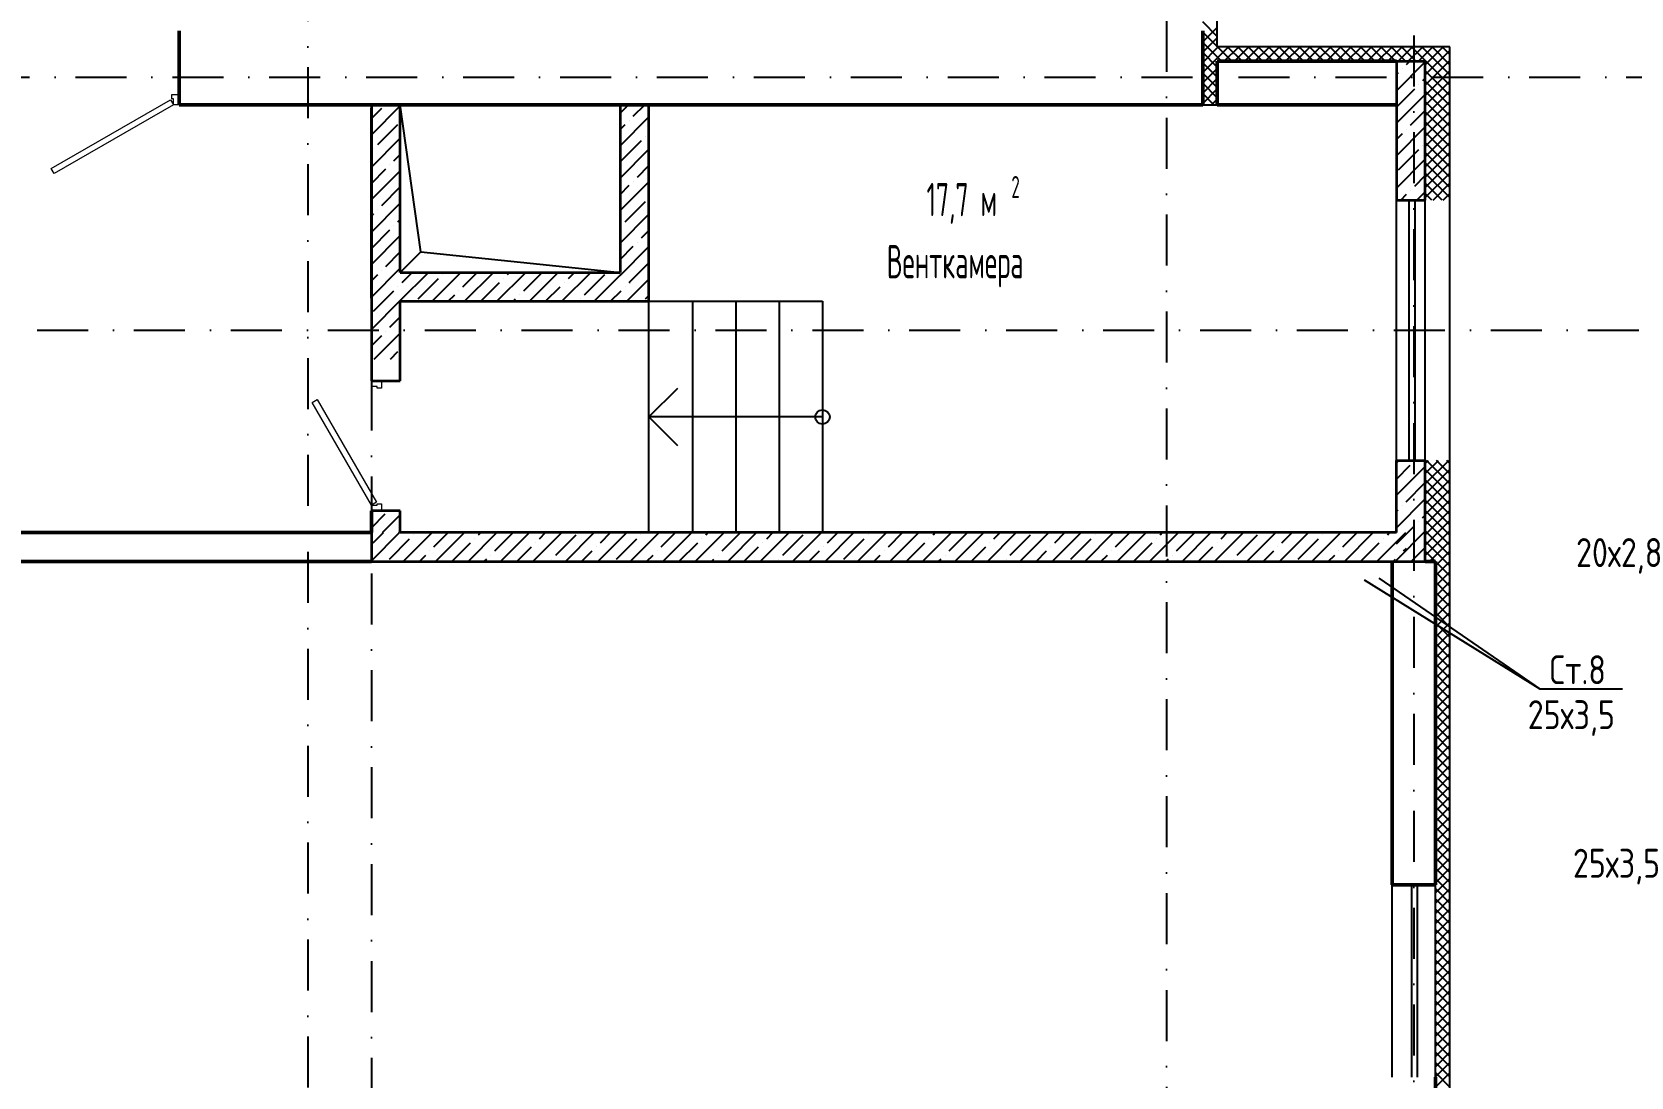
# Model space of a CAD drawing. Extents: x -1560602 to 321118, y -2308202 to -430103.
# Drawn here: x -1493034 to -1481973, y -2276379 to -2269151 of the extents above; entities that cross this region are included whole.
import ezdxf
from ezdxf.enums import TextEntityAlignment as Align

# ---------------------------------------------------------------- set-up
doc = ezdxf.new("R2010")
doc.units = 0
doc.header["$MEASUREMENT"] = 0
doc.linetypes.add('Dot & Dashed', pattern=[670.277762, 352.777767, -176.388884, 0, -141.111112])
doc.linetypes.add('Штрихпунктирная', pattern=[0.670278, 0.352778, -0.176389, 0, -0.141111])
doc.layers.get('0').update_dxf_attribs({"color": 255, "linetype": 'CONTINUOUS'})
for name, color, linetype, lineweight in [('Двери', 4, 'CONTINUOUS', 15), ('Диафрагма', 2, 'CONTINUOUS', 35), ('стены', 5, 'CONTINUOUS', 50)]:
    doc.layers.add(name, color=color, linetype=linetype, lineweight=lineweight)
for name, color, linetype in [('Оси', 253, 'Dot & Dashed'), ('отделка', 240, 'CONTINUOUS'), ('Текст', 7, 'CONTINUOUS'), ('Утеплитель', 6, 'CONTINUOUS')]:
    doc.layers.add(name, color=color, linetype=linetype)
doc.styles.get("Standard").update_dxf_attribs({"font": 'spds.shx', "width": 0.7, "height": 250})

msp = doc.modelspace()

# ---------------------------------------------------------------- linework, layer by layer
at = {"color": 0, "linetype": 'Continuous'}
for p, q in [((-1490344.3, -2270672.5), (-1490485.7, -2269653.9)), ((-1490485.7, -2270813.9), (-1490344.3, -2270672.5)), ((-1490344.3, -2270672.5), (-1488965.7, -2270813.9)), ((-1488965.7, -2270813.9), (-1490485.7, -2270813.9)), ((-1488965.7, -2270813.9), (-1490485.7, -2270813.9))]:
    msp.add_line(p, q, dxfattribs=at)
at = {"color": 0, "ltscale": 100}
for p, q in [((-1488765.7, -2271013.9), (-1487565.7, -2271013.9)), ((-1488765.7, -2272613.9), (-1488765.7, -2271013.9)), ((-1488465.7, -2271013.9), (-1488465.7, -2272613.9)), ((-1488165.7, -2271013.9), (-1488165.7, -2272613.9)), ((-1487865.7, -2271013.9), (-1487865.7, -2272613.9)), ((-1487565.7, -2271013.9), (-1487565.8, -2272613.9)), ((-1488765.7, -2271813.9), (-1488565.7, -2271613.9)), ((-1488565.7, -2272013.9), (-1488765.7, -2271813.9)), ((-1487565.7, -2271813.9), (-1488765.7, -2271813.9)), ((-1487565.8, -2272613.9), (-1488765.7, -2272613.9))]:
    msp.add_line(p, q, dxfattribs=at)
at = {"color": 0}
for p, q in [((-1482602.1, -2273695.6), (-1483816.4, -2272941.6, 0)), ((-1483716.2, -2272929.1, 0), (-1482602.1, -2273695.6)), ((-1482031.9, -2273695.6), (-1482602.1, -2273695.6))]:
    msp.add_line(p, q, dxfattribs=at)
at = {"color": 0, "ltscale": 100}
msp.add_circle((-1487565.7, -2271813.9), 50, dxfattribs=at)
at = {"layer": 'Двери', "color": 0, "linetype": 'Continuous'}
for p, q in [((-1492900.2, -2270095.3), (-1492075.7, -2269619.3)), ((-1492075.7, -2269619.3), (-1492055.7, -2269653.9)), ((-1492065.7, -2269613.9), (-1492065.7, -2269583.9)), ((-1492065.7, -2269583.9), (-1492015.7, -2269583.9)), ((-1492055.7, -2269613.9), (-1492065.7, -2269613.9)), ((-1492055.7, -2269653.9), (-1492055.7, -2269613.9)), ((-1492055.7, -2269653.9), (-1492880.2, -2270129.9)), ((-1492015.7, -2269653.9), (-1492055.7, -2269653.9)), ((-1492880.2, -2270129.9), (-1492900.2, -2270095.3)), ((-1490685.7, -2271603.9), (-1490685.7, -2271563.9)), ((-1490645.7, -2271603.9), (-1490685.7, -2271603.9)), ((-1490645.7, -2271613.9), (-1490645.7, -2271603.9)), ((-1490615.7, -2271613.9), (-1490645.7, -2271613.9)), ((-1490615.7, -2271563.9), (-1490615.7, -2271613.9)), ((-1491095.7, -2271713.8), (-1491061.1, -2271693.8)), ((-1490685.7, -2272423.9), (-1491095.7, -2271713.8)), ((-1491061.1, -2271693.8), (-1490651.1, -2272403.9)), ((-1490651.1, -2272403.9), (-1490685.7, -2272423.9)), ((-1490645.7, -2272423.9), (-1490645.7, -2272413.9)), ((-1490645.7, -2272413.9), (-1490615.7, -2272413.9)), ((-1490615.7, -2272413.9), (-1490615.7, -2272463.9)), ((-1490685.7, -2272463.9), (-1490685.7, -2272423.9)), ((-1490685.7, -2272423.9), (-1490645.7, -2272423.9))]:
    msp.add_line(p, q, dxfattribs=at)
at = {"layer": 'Диафрагма', "color": 0, "ltscale": 100}
for p, q in [((-1483595.7, -2269353.9), (-1483595.7, -2270313.9)), ((-1483595.7, -2269353.9), (-1483395.7, -2269353.9)), ((-1483595.7, -2269353.9), (-1483395.7, -2269353.9)), ((-1483595.7, -2269353.9), (-1483395.7, -2269353.9)), ((-1483395.7, -2270313.9), (-1483395.7, -2269353.9)), ((-1488765.7, -2271013.9), (-1488765.7, -2269653.9)), ((-1483595.7, -2270313.9), (-1483395.7, -2270313.9)), ((-1490485.7, -2270813.9), (-1488965.7, -2270813.9)), ((-1490485.7, -2271563.9), (-1490485.7, -2271013.9)), ((-1490685.7, -2271413.9), (-1490685.7, -2271563.9)), ((-1490685.7, -2271563.9), (-1490485.7, -2271563.9)), ((-1483595.7, -2272613.9), (-1483595.7, -2272113.9)), ((-1483595.7, -2272113.9), (-1483395.7, -2272113.9)), ((-1483395.7, -2272113.9), (-1483395.7, -2272126.8)), ((-1490485.7, -2272463.9), (-1490685.7, -2272463.9)), ((-1490685.7, -2272463.9), (-1490685.7, -2272813.9)), ((-1490485.7, -2272613.9), (-1490485.7, -2272463.9)), ((-1483595.7, -2272613.9), (-1490485.7, -2272613.9)), ((-1490685.7, -2272813.9), (-1483395.7, -2272813.9))]:
    msp.add_line(p, q, dxfattribs=at)
at = {"layer": 'Диафрагма', "color": 0, "lineweight": -3, "ltscale": 100}
for p, q in [((-1483595.7, -2269557.9), (-1483395.7, -2269357.9)), ((-1483553.3, -2269403.2), (-1483553.3, -2269403.2)), ((-1483525.2, -2269375.2), (-1483504, -2269353.9)), ((-1483595.7, -2269445.7), (-1483581.4, -2269431.3)), ((-1483441.1, -2269515.5), (-1483441.1, -2269515.5)), ((-1483413, -2269487.4), (-1483395.7, -2269470.2)), ((-1483595.7, -2269670.2), (-1483469.1, -2269543.6)), ((-1483595.7, -2269782.4), (-1483395.7, -2269582.4)), ((-1490685.7, -2269861.7), (-1490485.7, -2269661.7)), ((-1490685.7, -2269749.4), (-1490614, -2269677.7)), ((-1488965.7, -2269713.2), (-1488906.4, -2269653.9)), ((-1488965.7, -2269937.7), (-1488765.7, -2269737.7)), ((-1488902.2, -2269761.9), (-1488902.2, -2269761.9)), ((-1488874.1, -2269733.8), (-1488794.2, -2269653.9)), ((-1483497.2, -2269796.1), (-1483395.7, -2269694.7)), ((-1490642.1, -2269930.3), (-1490501.8, -2269789.9)), ((-1488965.7, -2269825.5), (-1488930.2, -2269789.9)), ((-1483595.7, -2270006.9), (-1483395.7, -2269806.9)), ((-1483595.7, -2269894.7), (-1483553.3, -2269852.3)), ((-1483525.2, -2269824.2), (-1483525.2, -2269824.2)), ((-1490685.7, -2270086.2), (-1490485.7, -2269886.2)), ((-1490670.2, -2269958.3), (-1490670.2, -2269958.3)), ((-1488965.7, -2270162.2), (-1488765.7, -2269962.2)), ((-1488958.3, -2270042.5), (-1488818, -2269902.2)), ((-1488789.9, -2269874.1), (-1488789.9, -2269874.1)), ((-1483581.4, -2270104.8), (-1483441.1, -2269964.5)), ((-1483413, -2269936.4), (-1483413, -2269936.4)), ((-1490557.9, -2270070.6), (-1490557.9, -2270070.6)), ((-1490529.8, -2270042.5), (-1490485.7, -2269998.4)), ((-1488846, -2270154.8), (-1488765.7, -2270074.5)), ((-1483595.7, -2270231.4), (-1483395.7, -2270031.4)), ((-1490685.7, -2270198.4), (-1490586, -2270098.6)), ((-1490685.7, -2270310.7), (-1490485.7, -2270110.7)), ((-1488965.7, -2270386.7), (-1488765.7, -2270186.7)), ((-1488874.1, -2270182.8), (-1488874.1, -2270182.8)), ((-1483469.1, -2270217.1), (-1483395.7, -2270143.7)), ((-1490614, -2270351.2), (-1490485.7, -2270222.9)), ((-1488965.7, -2270274.5), (-1488902.2, -2270210.9)), ((-1483565.9, -2270313.9), (-1483525.2, -2270273.2)), ((-1483497.2, -2270245.1), (-1483497.2, -2270245.1)), ((-1483453.7, -2270313.9), (-1483395.7, -2270256)), ((-1490685.7, -2270535.2), (-1490485.7, -2270335.2)), ((-1490685.7, -2270422.9), (-1490670.2, -2270407.3)), ((-1490642.1, -2270379.3), (-1490642.1, -2270379.3)), ((-1488965.7, -2270611.2), (-1488765.7, -2270411.2)), ((-1488930.2, -2270463.5), (-1488789.9, -2270323.1)), ((-1490685.7, -2270647.4), (-1490557.9, -2270519.6)), ((-1490529.8, -2270491.5), (-1490529.8, -2270491.5)), ((-1490501.8, -2270463.5), (-1490485.7, -2270447.4)), ((-1488958.3, -2270491.5), (-1488958.3, -2270491.5)), ((-1488818, -2270575.7), (-1488765.7, -2270523.5)), ((-1490685.7, -2270759.7), (-1490485.7, -2270559.7)), ((-1488965.7, -2270723.5), (-1488874.1, -2270631.8)), ((-1488965.7, -2270835.7), (-1488765.7, -2270635.7)), ((-1488846, -2270603.8), (-1488846, -2270603.8)), ((-1490586, -2270772.2), (-1490485.7, -2270671.9)), ((-1488902.2, -2270884.4), (-1488765.7, -2270748)), ((-1490685.7, -2270984.2), (-1490485.7, -2270784.2)), ((-1490685.7, -2270871.9), (-1490642.1, -2270828.3)), ((-1490614, -2270800.2), (-1490614, -2270800.2)), ((-1490485.7, -2271008.7), (-1490290.9, -2270813.9)), ((-1490473.7, -2270884.4), (-1490403.2, -2270813.9)), ((-1490361.5, -2270996.7), (-1490221.1, -2270856.3)), ((-1490266.4, -2271013.9), (-1490066.4, -2270813.9)), ((-1490193.1, -2270828.3), (-1490193.1, -2270828.3)), ((-1490052.8, -2270912.5), (-1489954.2, -2270813.9)), ((-1490041.9, -2271013.9), (-1489841.9, -2270813.9)), ((-1489817.4, -2271013.9), (-1489617.4, -2270813.9)), ((-1489772.1, -2270856.3), (-1489772.1, -2270856.3)), ((-1489744.1, -2270828.3), (-1489729.7, -2270813.9)), ((-1489631.8, -2270940.5), (-1489505.2, -2270813.9)), ((-1489592.9, -2271013.9), (-1489392.9, -2270813.9)), ((-1489368.4, -2271013.9), (-1489168.4, -2270813.9)), ((-1489323.1, -2270856.3), (-1489280.7, -2270813.9)), ((-1489210.9, -2270968.6), (-1489070.5, -2270828.3)), ((-1489143.9, -2271013.9), (-1488954.8, -2270824.8)), ((-1488919.4, -2271013.9), (-1488765.7, -2270860.2)), ((-1490670.2, -2271080.9), (-1490529.8, -2270940.5)), ((-1490501.8, -2270912.5), (-1490501.8, -2270912.5)), ((-1490154.2, -2271013.9), (-1490108.9, -2270968.6)), ((-1490080.8, -2270940.5), (-1490080.8, -2270940.5)), ((-1489929.7, -2271013.9), (-1489800.2, -2270884.4)), ((-1489659.9, -2270968.6), (-1489659.9, -2270968.6)), ((-1489480.7, -2271013.9), (-1489379.2, -2270912.5)), ((-1489351.2, -2270884.4), (-1489351.2, -2270884.4)), ((-1489031.7, -2271013.9), (-1488958.3, -2270940.5)), ((-1488965.7, -2270948), (-1488958.3, -2270940.5)), ((-1488930.2, -2270912.5), (-1488930.2, -2270912.5)), ((-1488930.2, -2270912.5), (-1488930.2, -2270912.5)), ((-1488919.4, -2271013.9), (-1488842.6, -2270937.1)), ((-1488902.2, -2270884.4), (-1488898.7, -2270880.9)), ((-1488789.9, -2270996.7), (-1488765.7, -2270972.5)), ((-1490685.7, -2271208.7), (-1490485.7, -2271008.7)), ((-1489705.2, -2271013.9), (-1489687.9, -2270996.7)), ((-1489238.9, -2270996.7), (-1489238.9, -2270996.7)), ((-1488789.9, -2270996.7), (-1488786.4, -2270993.2)), ((-1490557.9, -2271193.1), (-1490485.7, -2271120.9)), ((-1490685.7, -2271320.9), (-1490614, -2271249.2)), ((-1490666.4, -2271413.9), (-1490485.7, -2271233.2)), ((-1490586, -2271221.2), (-1490586, -2271221.2)), ((-1490554.2, -2271413.9), (-1490501.8, -2271361.5)), ((-1483595.7, -2272130.9), (-1483579.6, -2272114.8)), ((-1483595.7, -2272243.2), (-1483499.8, -2272147.3)), ((-1483595.7, -2272355.4), (-1483395.7, -2272155.4)), ((-1483471.8, -2272119.2), (-1483471.8, -2272119.2)), ((-1483527.9, -2272399.8), (-1483395.7, -2272267.7)), ((-1483595.7, -2272579.9), (-1483395.7, -2272379.9)), ((-1490685.7, -2272467.1), (-1490682.5, -2272463.9)), ((-1490685.7, -2272579.4), (-1490589.8, -2272483.4)), ((-1490608, -2272613.9), (-1490485.7, -2272491.6)), ((-1483595.7, -2272467.7), (-1483584, -2272456)), ((-1483555.9, -2272427.9), (-1483555.9, -2272427.9)), ((-1483415.6, -2272512.1), (-1483395.7, -2272492.2)), ((-1490685.7, -2272808.7), (-1490490.9, -2272613.9)), ((-1490673.7, -2272684.4), (-1490603.2, -2272613.9)), ((-1490495.8, -2272613.9), (-1490485.7, -2272603.9)), ((-1490466.4, -2272813.9), (-1490266.4, -2272613.9)), ((-1490393.1, -2272628.3), (-1490393.1, -2272628.3)), ((-1490252.8, -2272712.5), (-1490154.2, -2272613.9)), ((-1490241.9, -2272813.9), (-1490041.9, -2272613.9)), ((-1490017.4, -2272813.9), (-1489817.4, -2272613.9)), ((-1489944.1, -2272628.3), (-1489929.7, -2272613.9)), ((-1489831.8, -2272740.5), (-1489705.2, -2272613.9)), ((-1489792.9, -2272813.9), (-1489592.9, -2272613.9)), ((-1489568.4, -2272813.9), (-1489368.4, -2272613.9)), ((-1489523.1, -2272656.3), (-1489480.7, -2272613.9)), ((-1489410.9, -2272768.6), (-1489270.5, -2272628.3)), ((-1489343.9, -2272813.9), (-1489143.9, -2272613.9)), ((-1489119.4, -2272813.9), (-1488919.4, -2272613.9)), ((-1489102.2, -2272684.4), (-1489031.7, -2272613.9)), ((-1488894.9, -2272813.9), (-1488694.9, -2272613.9)), ((-1488821.5, -2272628.3), (-1488821.5, -2272628.3)), ((-1488681.2, -2272712.5), (-1488582.6, -2272613.9)), ((-1488670.4, -2272813.9), (-1488470.4, -2272613.9)), ((-1488445.9, -2272813.9), (-1488245.9, -2272613.9)), ((-1488372.5, -2272628.3), (-1488358.1, -2272613.9)), ((-1488260.3, -2272740.5), (-1488133.6, -2272613.9)), ((-1488221.4, -2272813.9), (-1488021.4, -2272613.9)), ((-1487996.9, -2272813.9), (-1487796.9, -2272613.9)), ((-1487951.6, -2272656.3), (-1487909.1, -2272613.9)), ((-1487839.3, -2272768.6), (-1487699, -2272628.3)), ((-1487772.4, -2272813.9), (-1487572.4, -2272613.9)), ((-1487547.9, -2272813.9), (-1487347.9, -2272613.9)), ((-1487530.6, -2272684.4), (-1487460.1, -2272613.9)), ((-1487323.4, -2272813.9), (-1487123.4, -2272613.9)), ((-1487250, -2272628.3), (-1487250, -2272628.3)), ((-1487109.7, -2272712.5), (-1487011.1, -2272613.9)), ((-1487098.8, -2272813.9), (-1486898.8, -2272613.9)), ((-1486874.3, -2272813.9), (-1486674.3, -2272613.9)), ((-1486801, -2272628.3), (-1486786.6, -2272613.9)), ((-1486688.7, -2272740.5), (-1486562.1, -2272613.9)), ((-1486649.8, -2272813.9), (-1486449.8, -2272613.9)), ((-1486425.3, -2272813.9), (-1486225.3, -2272613.9)), ((-1486380, -2272656.3), (-1486337.6, -2272613.9)), ((-1486267.8, -2272768.6), (-1486127.5, -2272628.3)), ((-1486200.8, -2272813.9), (-1486000.8, -2272613.9)), ((-1485976.3, -2272813.9), (-1485776.3, -2272613.9)), ((-1485959.1, -2272684.4), (-1485888.6, -2272613.9)), ((-1485751.8, -2272813.9), (-1485551.8, -2272613.9)), ((-1485678.4, -2272628.3), (-1485678.4, -2272628.3)), ((-1485538.1, -2272712.5), (-1485439.6, -2272613.9)), ((-1485527.3, -2272813.9), (-1485327.3, -2272613.9)), ((-1485302.8, -2272813.9), (-1485102.8, -2272613.9)), ((-1485229.4, -2272628.3), (-1485215, -2272613.9)), ((-1485117.2, -2272740.5), (-1484990.5, -2272613.9)), ((-1485078.3, -2272813.9), (-1484878.3, -2272613.9)), ((-1484853.8, -2272813.9), (-1484653.8, -2272613.9)), ((-1484808.5, -2272656.3), (-1484766, -2272613.9)), ((-1484696.2, -2272768.6), (-1484555.9, -2272628.3)), ((-1484629.3, -2272813.9), (-1484429.3, -2272613.9)), ((-1484404.8, -2272813.9), (-1484204.8, -2272613.9)), ((-1484387.5, -2272684.4), (-1484317, -2272613.9)), ((-1484180.3, -2272813.9), (-1483980.3, -2272613.9)), ((-1484106.9, -2272628.3), (-1484106.9, -2272628.3)), ((-1483966.6, -2272712.5), (-1483868, -2272613.9)), ((-1483955.8, -2272813.9), (-1483755.8, -2272613.9)), ((-1483731.3, -2272813.9), (-1483531.3, -2272613.9)), ((-1483657.9, -2272628.3), (-1483643.5, -2272613.9)), ((-1483595.7, -2272692.2), (-1483471.8, -2272568.2)), ((-1483595.7, -2272804.4), (-1483395.7, -2272604.4)), ((-1483443.7, -2272540.1), (-1483443.7, -2272540.1)), ((-1490561.5, -2272796.7), (-1490421.1, -2272656.3)), ((-1490280.8, -2272740.5), (-1490280.8, -2272740.5)), ((-1490129.7, -2272813.9), (-1490000.2, -2272684.4)), ((-1489972.1, -2272656.3), (-1489972.1, -2272656.3)), ((-1489680.7, -2272813.9), (-1489579.2, -2272712.5)), ((-1489551.2, -2272684.4), (-1489551.2, -2272684.4)), ((-1489231.7, -2272813.9), (-1489158.3, -2272740.5)), ((-1489130.2, -2272712.5), (-1489130.2, -2272712.5)), ((-1488989.9, -2272796.7), (-1488849.6, -2272656.3)), ((-1488709.3, -2272740.5), (-1488709.3, -2272740.5)), ((-1488558.1, -2272813.9), (-1488428.6, -2272684.4)), ((-1488400.6, -2272656.3), (-1488400.6, -2272656.3)), ((-1488109.1, -2272813.9), (-1488007.7, -2272712.5)), ((-1487979.6, -2272684.4), (-1487979.6, -2272684.4)), ((-1487660.1, -2272813.9), (-1487586.7, -2272740.5)), ((-1487558.7, -2272712.5), (-1487558.7, -2272712.5)), ((-1487418.4, -2272796.7), (-1487278, -2272656.3)), ((-1487137.7, -2272740.5), (-1487137.7, -2272740.5)), ((-1486986.6, -2272813.9), (-1486857.1, -2272684.4)), ((-1486829, -2272656.3), (-1486829, -2272656.3)), ((-1486537.6, -2272813.9), (-1486436.1, -2272712.5)), ((-1486408.1, -2272684.4), (-1486408.1, -2272684.4)), ((-1486088.6, -2272813.9), (-1486015.2, -2272740.5)), ((-1485987.1, -2272712.5), (-1485987.1, -2272712.5)), ((-1485846.8, -2272796.7), (-1485706.5, -2272656.3)), ((-1485566.2, -2272740.5), (-1485566.2, -2272740.5)), ((-1485415, -2272813.9), (-1485285.6, -2272684.4)), ((-1485257.5, -2272656.3), (-1485257.5, -2272656.3)), ((-1484966, -2272813.9), (-1484864.6, -2272712.5)), ((-1484836.5, -2272684.4), (-1484836.5, -2272684.4)), ((-1484517, -2272813.9), (-1484443.7, -2272740.5)), ((-1484415.6, -2272712.5), (-1484415.6, -2272712.5)), ((-1484275.3, -2272796.7), (-1484135, -2272656.3)), ((-1483994.6, -2272740.5), (-1483994.6, -2272740.5)), ((-1483843.5, -2272813.9), (-1483714, -2272684.4)), ((-1483685.9, -2272656.3), (-1483685.9, -2272656.3)), ((-1483545.6, -2272740.5), (-1483525.7, -2272720.6)), ((-1483492.9, -2272813.9), (-1483395.7, -2272716.7)), ((-1490354.2, -2272813.9), (-1490308.9, -2272768.6)), ((-1489905.2, -2272813.9), (-1489887.9, -2272796.7)), ((-1489859.9, -2272768.6), (-1489859.9, -2272768.6)), ((-1489438.9, -2272796.7), (-1489438.9, -2272796.7)), ((-1488782.6, -2272813.9), (-1488737.3, -2272768.6)), ((-1488333.6, -2272813.9), (-1488316.4, -2272796.7)), ((-1488288.3, -2272768.6), (-1488288.3, -2272768.6)), ((-1487867.4, -2272796.7), (-1487867.4, -2272796.7)), ((-1487211.1, -2272813.9), (-1487165.8, -2272768.6)), ((-1486762.1, -2272813.9), (-1486744.8, -2272796.7)), ((-1486716.8, -2272768.6), (-1486716.8, -2272768.6)), ((-1486295.8, -2272796.7), (-1486295.8, -2272796.7)), ((-1485639.6, -2272813.9), (-1485594.3, -2272768.6)), ((-1485190.5, -2272813.9), (-1485173.3, -2272796.7)), ((-1485145.2, -2272768.6), (-1485145.2, -2272768.6)), ((-1484724.3, -2272796.7), (-1484724.3, -2272796.7)), ((-1484068, -2272813.9), (-1484022.7, -2272768.6)), ((-1483619, -2272813.9), (-1483601.8, -2272796.7)), ((-1483573.7, -2272768.6), (-1483573.7, -2272768.6))]:
    msp.add_line(p, q, dxfattribs=at)
at = {"layer": 'Диафрагма', "color": 0, "linetype": 'Continuous'}
for p, q in [((-1490685.8, -2270990.9), (-1490685.8, -2269676.9)), ((-1490685.7, -2269653.9), (-1490685.7, -2271413.9)), ((-1490485.7, -2269653.9), (-1488965.7, -2269653.9)), ((-1490485.7, -2270813.9), (-1490485.7, -2269653.9)), ((-1490485.7, -2269653.9), (-1488965.7, -2269653.9)), ((-1490485.7, -2270813.9), (-1490485.7, -2269653.9)), ((-1488965.7, -2269653.9), (-1488965.7, -2270813.9)), ((-1488965.7, -2269653.9), (-1488965.7, -2270813.9)), ((-1490485.7, -2271013.9), (-1488765.7, -2271013.9)), ((-1483395.7, -2272813.9), (-1483395.7, -2272126.8))]:
    msp.add_line(p, q, dxfattribs=at)
at = {"layer": 'Оси', "color": 0, "linetype": 'Штрихпунктирная', "lineweight": -3, "ltscale": 1000}
for p, q in [((-1491125.7, -2249953.9), (-1491125.7, -2295575.6)), ((-1485185.7, -2252313.9), (-1485185.7, -2295548.9)), ((-1483475.7, -2268503.9), (-1483475.7, -2295548.9)), ((-1498766.3, -2269463.9), (-1478850.7, -2269463.9)), ((-1490685.7, -2270213.9), (-1490685.7, -2295678.9)), ((-1501043, -2271213.9), (-1478850.7, -2271213.9))]:
    msp.add_line(p, q, dxfattribs=at)
at = {"layer": 'отделка', "color": 0, "ltscale": 100}
for p, q in [((-1483595.7, -2272113.9), (-1483595.7, -2270313.9)), ((-1483506.5, -2272113.9), (-1483506.5, -2270313.9)), ((-1483466.5, -2272113.9), (-1483466.5, -2270313.9)), ((-1483395.7, -2272113), (-1483395.7, -2270313.9)), ((-1483625.7, -2276378.9), (-1483625.7, -2275048.9)), ((-1483489.8, -2276378.9), (-1483489.8, -2275048.9)), ((-1483449.8, -2276378.9), (-1483449.8, -2275048.9)), ((-1483325.7, -2276378.9), (-1483325.7, -2275048.9))]:
    msp.add_line(p, q, dxfattribs=at)
at = {"layer": 'стены', "color": 0, "linetype": 'Continuous'}
for p, q in [((-1492015.7, -2269143.9), (-1492015.7, -2269653.9)), ((-1484935.7, -2269653.9), (-1484935.7, -2269143.9)), ((-1483595.7, -2269353.9), (-1484835.7, -2269353.9)), ((-1484835.7, -2269353.9), (-1484835.7, -2269653.9)), ((-1492015.7, -2269653.9), (-1485445.7, -2269653.9)), ((-1488765.7, -2269653.9), (-1484935.7, -2269653.9)), ((-1484835.7, -2269653.9), (-1483595.7, -2269653.9)), ((-1490685.7, -2272463.9), (-1490685.7, -2272613.9)), ((-1490685.7, -2272613.9), (-1494635.1, -2272613.9)), ((-1494435.7, -2272813.9), (-1490685.7, -2272813.9)), ((-1483625.7, -2272813.9), (-1483625.7, -2275048.9)), ((-1483325.7, -2275048.9), (-1483325.7, -2272813.9)), ((-1483625.7, -2275048.9), (-1483325.7, -2275048.9)), ((-1483325.7, -2277813.9), (-1483325.7, -2276378.9))]:
    msp.add_line(p, q, dxfattribs=at)
at = {"layer": 'стены', "color": 0, "ltscale": 100}
msp.add_line((-1483395.7, -2272813.9), (-1483325.7, -2272813.9), dxfattribs=at)
at = {"layer": 'Утеплитель', "color": 0, "linetype": 'Continuous'}
for p, q in [((-1484835.7, -2269253.9), (-1484835.7, -2268083.9)), ((-1484835.7, -2269181.7), (-1484935.7, -2269081.7)), ((-1484935.7, -2269220.2), (-1484835.7, -2269120.2)), ((-1484835.7, -2269252.4), (-1484935.7, -2269152.4)), ((-1484935.7, -2269290.9), (-1484835.7, -2269190.9)), ((-1484835.7, -2269323.1), (-1484935.7, -2269223.1)), ((-1484935.7, -2269361.6), (-1484835.7, -2269261.6)), ((-1484835.7, -2269393.8), (-1484935.7, -2269293.8)), ((-1483225.7, -2269253.9), (-1484835.7, -2269253.9)), ((-1484835.7, -2269261.6), (-1484828, -2269253.9)), ((-1484835.7, -2269332.3), (-1484757.3, -2269253.9)), ((-1484734.3, -2269353.9), (-1484834.3, -2269253.9)), ((-1484786.6, -2269353.9), (-1484686.6, -2269253.9)), ((-1484663.5, -2269353.9), (-1484763.5, -2269253.9)), ((-1484715.9, -2269353.9), (-1484615.9, -2269253.9)), ((-1484592.8, -2269353.9), (-1484692.8, -2269253.9)), ((-1484645.2, -2269353.9), (-1484545.2, -2269253.9)), ((-1484522.1, -2269353.9), (-1484622.1, -2269253.9)), ((-1484574.5, -2269353.9), (-1484474.5, -2269253.9)), ((-1484451.4, -2269353.9), (-1484551.4, -2269253.9)), ((-1484503.8, -2269353.9), (-1484403.8, -2269253.9)), ((-1484380.7, -2269353.9), (-1484480.7, -2269253.9)), ((-1484433, -2269353.9), (-1484333, -2269253.9)), ((-1484310, -2269353.9), (-1484410, -2269253.9)), ((-1484362.3, -2269353.9), (-1484262.3, -2269253.9)), ((-1484239.3, -2269353.9), (-1484339.3, -2269253.9)), ((-1484291.6, -2269353.9), (-1484191.6, -2269253.9)), ((-1484168.6, -2269353.9), (-1484268.6, -2269253.9)), ((-1484220.9, -2269353.9), (-1484120.9, -2269253.9)), ((-1484097.9, -2269353.9), (-1484197.9, -2269253.9)), ((-1484150.2, -2269353.9), (-1484050.2, -2269253.9)), ((-1484027.1, -2269353.9), (-1484127.1, -2269253.9)), ((-1484079.5, -2269353.9), (-1483979.5, -2269253.9)), ((-1483956.4, -2269353.9), (-1484056.4, -2269253.9)), ((-1484008.8, -2269353.9), (-1483908.8, -2269253.9)), ((-1483885.7, -2269353.9), (-1483985.7, -2269253.9)), ((-1483938.1, -2269353.9), (-1483838.1, -2269253.9)), ((-1483815, -2269353.9), (-1483915, -2269253.9)), ((-1483867.4, -2269353.9), (-1483767.4, -2269253.9)), ((-1483744.3, -2269353.9), (-1483844.3, -2269253.9)), ((-1483796.6, -2269353.9), (-1483696.6, -2269253.9)), ((-1483673.6, -2269353.9), (-1483773.6, -2269253.9)), ((-1483725.9, -2269353.9), (-1483625.9, -2269253.9)), ((-1483602.9, -2269353.9), (-1483702.9, -2269253.9)), ((-1483655.2, -2269353.9), (-1483555.2, -2269253.9)), ((-1483532.2, -2269353.9), (-1483632.2, -2269253.9)), ((-1483584.5, -2269353.9), (-1483484.5, -2269253.9)), ((-1483461.5, -2269353.9), (-1483561.5, -2269253.9)), ((-1483513.8, -2269353.9), (-1483413.8, -2269253.9)), ((-1483225.7, -2269518.9), (-1483490.8, -2269253.9)), ((-1483443.1, -2269353.9), (-1483343.1, -2269253.9)), ((-1483225.7, -2269448.2), (-1483420, -2269253.9)), ((-1483395.7, -2269377.3), (-1483272.4, -2269253.9)), ((-1483395.7, -2269448), (-1483225.7, -2269278)), ((-1483225.7, -2269377.5), (-1483349.3, -2269253.9)), ((-1483225.7, -2269306.8), (-1483278.6, -2269253.9)), ((-1483225.7, -2276613.9), (-1483225.7, -2269253.9)), ((-1484935.7, -2269432.3), (-1484835.7, -2269332.3)), ((-1484835.7, -2269464.5), (-1484935.7, -2269364.5)), ((-1484935.7, -2269503.1), (-1484835.7, -2269403.1)), ((-1484805, -2269353.9), (-1484835.7, -2269323.1)), ((-1483395.7, -2269518.7), (-1483225.7, -2269348.7)), ((-1483395.7, -2269589.4), (-1483225.7, -2269419.4)), ((-1483225.7, -2269589.6), (-1483395.7, -2269419.6)), ((-1484835.7, -2269535.3), (-1484935.7, -2269435.3)), ((-1484935.7, -2269573.8), (-1484835.7, -2269473.8)), ((-1484835.7, -2269606), (-1484935.7, -2269506)), ((-1483395.7, -2269660.1), (-1483225.7, -2269490.1)), ((-1483225.7, -2269660.3), (-1483395.7, -2269490.3)), ((-1484935.7, -2269644.5), (-1484835.7, -2269544.5)), ((-1484858.5, -2269653.9), (-1484935.7, -2269576.7)), ((-1484929.2, -2269653.9), (-1484935.7, -2269647.4)), ((-1484874.5, -2269653.9), (-1484835.7, -2269615.2)), ((-1483395.7, -2269730.8), (-1483225.7, -2269560.8)), ((-1483225.7, -2269731), (-1483395.7, -2269561)), ((-1483395.7, -2269801.5), (-1483225.7, -2269631.5)), ((-1483225.7, -2269801.8), (-1483395.7, -2269631.8)), ((-1483395.7, -2269872.2), (-1483225.7, -2269702.2)), ((-1483225.7, -2269872.5), (-1483395.7, -2269702.5)), ((-1483395.7, -2269942.9), (-1483225.7, -2269772.9)), ((-1483225.7, -2269943.2), (-1483395.7, -2269773.2)), ((-1483395.7, -2270013.7), (-1483225.7, -2269843.7)), ((-1483225.7, -2270013.9), (-1483395.7, -2269843.9)), ((-1483395.7, -2270084.4), (-1483225.7, -2269914.4)), ((-1483225.7, -2270084.6), (-1483395.7, -2269914.6)), ((-1483395.7, -2270155.1), (-1483225.7, -2269985.1)), ((-1483225.7, -2270155.3), (-1483395.7, -2269985.3)), ((-1483395.7, -2270225.8), (-1483225.7, -2270055.8)), ((-1483225.7, -2270226), (-1483395.7, -2270056)), ((-1483395.7, -2270296.5), (-1483225.7, -2270126.5)), ((-1483225.7, -2270296.7), (-1483395.7, -2270126.7)), ((-1483279.3, -2270313.9), (-1483395.7, -2270197.4)), ((-1483342.4, -2270313.9), (-1483225.7, -2270197.2)), ((-1483350, -2270313.9), (-1483395.7, -2270268.1)), ((-1483271.7, -2270313.9), (-1483225.7, -2270267.9)), ((-1483395.7, -2272135), (-1483374.7, -2272113.9)), ((-1483395.7, -2272205.7), (-1483304, -2272113.9)), ((-1483395.7, -2272276.4), (-1483233.2, -2272113.9)), ((-1483395.7, -2272347.1), (-1483225.7, -2272177.1)), ((-1483225.7, -2272347.3), (-1483395.7, -2272177.3)), ((-1483225.7, -2272276.6), (-1483388.5, -2272113.9)), ((-1483225.7, -2272205.9), (-1483317.8, -2272113.9)), ((-1483225.7, -2272135.2), (-1483247, -2272113.9)), ((-1483395.7, -2272417.8), (-1483225.7, -2272247.8)), ((-1483225.7, -2272418), (-1483395.7, -2272248)), ((-1483395.7, -2272488.5), (-1483225.7, -2272318.5)), ((-1483225.7, -2272488.8), (-1483395.7, -2272318.8)), ((-1483395.7, -2272559.2), (-1483225.7, -2272389.2)), ((-1483225.7, -2272559.5), (-1483395.7, -2272389.5)), ((-1483395.7, -2272630), (-1483225.7, -2272460)), ((-1483225.7, -2272630.2), (-1483395.7, -2272460.2)), ((-1483395.7, -2272700.7), (-1483225.7, -2272530.7)), ((-1483225.7, -2272700.9), (-1483395.7, -2272530.9)), ((-1483395.7, -2272771.4), (-1483225.7, -2272601.4)), ((-1483225.7, -2272771.6), (-1483395.7, -2272601.6)), ((-1483225.7, -2272842.3), (-1483395.7, -2272672.3)), ((-1483225.7, -2272913), (-1483395.7, -2272743)), ((-1483367.6, -2272813.9), (-1483225.7, -2272672.1)), ((-1483325.7, -2272842.8), (-1483225.7, -2272742.8)), ((-1483395.6, -2272813.9), (-1483395.7, -2272813.7)), ((-1483325.7, -2272913.5), (-1483225.7, -2272813.5)), ((-1483225.7, -2272983.7), (-1483325.7, -2272883.7)), ((-1483325.7, -2272984.2), (-1483225.7, -2272884.2)), ((-1483225.7, -2273054.4), (-1483325.7, -2272954.4)), ((-1483325.7, -2273054.9), (-1483225.7, -2272954.9)), ((-1483225.7, -2273125.2), (-1483325.7, -2273025.2)), ((-1483325.7, -2273125.6), (-1483225.7, -2273025.6)), ((-1483225.7, -2273195.9), (-1483325.7, -2273095.9)), ((-1483325.7, -2273196.4), (-1483225.7, -2273096.4)), ((-1483225.7, -2273266.6), (-1483325.7, -2273166.6)), ((-1483325.7, -2273267.1), (-1483225.7, -2273167.1)), ((-1483225.7, -2273337.3), (-1483325.7, -2273237.3)), ((-1483325.7, -2273337.8), (-1483225.7, -2273237.8)), ((-1483225.7, -2273408), (-1483325.7, -2273308)), ((-1483325.7, -2273408.5), (-1483225.7, -2273308.5)), ((-1483225.7, -2273478.7), (-1483325.7, -2273378.7)), ((-1483325.7, -2273479.2), (-1483225.7, -2273379.2)), ((-1483225.7, -2273549.4), (-1483325.7, -2273449.4)), ((-1483325.7, -2273549.9), (-1483225.7, -2273449.9)), ((-1483225.7, -2273620.1), (-1483325.7, -2273520.1)), ((-1483325.7, -2273620.6), (-1483225.7, -2273520.6)), ((-1483225.7, -2273690.8), (-1483325.7, -2273590.8)), ((-1483325.7, -2273691.3), (-1483225.7, -2273591.3)), ((-1483225.7, -2273761.6), (-1483325.7, -2273661.5)), ((-1483325.7, -2273762), (-1483225.7, -2273662)), ((-1483225.7, -2273832.3), (-1483325.7, -2273732.3)), ((-1483325.7, -2273832.7), (-1483225.7, -2273732.7)), ((-1483225.7, -2273903), (-1483325.7, -2273803)), ((-1483325.7, -2273903.5), (-1483225.7, -2273803.5)), ((-1483225.7, -2273973.7), (-1483325.7, -2273873.7)), ((-1483325.7, -2273974.2), (-1483225.7, -2273874.2)), ((-1483225.7, -2274044.4), (-1483325.7, -2273944.4)), ((-1483325.7, -2274044.9), (-1483225.7, -2273944.9)), ((-1483225.7, -2274115.1), (-1483325.7, -2274015.1)), ((-1483325.7, -2274115.6), (-1483225.7, -2274015.6)), ((-1483225.7, -2274185.8), (-1483325.7, -2274085.8)), ((-1483325.7, -2274186.3), (-1483225.7, -2274086.3)), ((-1483225.7, -2274256.5), (-1483325.7, -2274156.5)), ((-1483325.7, -2274257), (-1483225.7, -2274157)), ((-1483225.7, -2274327.2), (-1483325.7, -2274227.2)), ((-1483325.7, -2274327.7), (-1483225.7, -2274227.7)), ((-1483225.7, -2274397.9), (-1483325.7, -2274297.9)), ((-1483325.7, -2274398.4), (-1483225.7, -2274298.4)), ((-1483225.7, -2274468.7), (-1483325.7, -2274368.7)), ((-1483325.7, -2274469.1), (-1483225.7, -2274369.1)), ((-1483225.7, -2274539.4), (-1483325.7, -2274439.4)), ((-1483325.7, -2274539.9), (-1483225.7, -2274439.9)), ((-1483225.7, -2274610.1), (-1483325.7, -2274510.1)), ((-1483325.7, -2274610.6), (-1483225.7, -2274510.6)), ((-1483225.7, -2274680.8), (-1483325.7, -2274580.8)), ((-1483325.7, -2274681.3), (-1483225.7, -2274581.3)), ((-1483225.7, -2274751.5), (-1483325.7, -2274651.5)), ((-1483325.7, -2274752), (-1483225.7, -2274652)), ((-1483225.7, -2274822.2), (-1483325.7, -2274722.2)), ((-1483325.7, -2274822.7), (-1483225.7, -2274722.7)), ((-1483225.7, -2274892.9), (-1483325.7, -2274792.9)), ((-1483325.7, -2274893.4), (-1483225.7, -2274793.4)), ((-1483225.7, -2274963.6), (-1483325.7, -2274863.6)), ((-1483325.7, -2274964.1), (-1483225.7, -2274864.1)), ((-1483225.7, -2275034.3), (-1483325.7, -2274934.3)), ((-1483325.7, -2275034.8), (-1483225.7, -2274934.8)), ((-1483225.7, -2275105.1), (-1483325.7, -2275005.1)), ((-1483325.7, -2275105.5), (-1483225.7, -2275005.5)), ((-1483225.7, -2275175.8), (-1483325.7, -2275075.8)), ((-1483325.7, -2275176.3), (-1483225.7, -2275076.3)), ((-1483225.7, -2275246.5), (-1483325.7, -2275146.5)), ((-1483325.7, -2275247), (-1483225.7, -2275147)), ((-1483225.7, -2275317.2), (-1483325.7, -2275217.2)), ((-1483325.7, -2275317.7), (-1483225.7, -2275217.7)), ((-1483225.7, -2275387.9), (-1483325.7, -2275287.9)), ((-1483325.7, -2275388.4), (-1483225.7, -2275288.4)), ((-1483225.7, -2275458.6), (-1483325.7, -2275358.6)), ((-1483325.7, -2275459.1), (-1483225.7, -2275359.1)), ((-1483225.7, -2275529.3), (-1483325.7, -2275429.3)), ((-1483325.7, -2275529.8), (-1483225.7, -2275429.8)), ((-1483225.7, -2275600), (-1483325.7, -2275500)), ((-1483325.7, -2275600.5), (-1483225.7, -2275500.5)), ((-1483225.7, -2275670.7), (-1483325.7, -2275570.7)), ((-1483325.7, -2275671.2), (-1483225.7, -2275571.2)), ((-1483225.7, -2275741.4), (-1483325.7, -2275641.4)), ((-1483325.7, -2275741.9), (-1483225.7, -2275641.9)), ((-1483225.7, -2275812.2), (-1483325.7, -2275712.2)), ((-1483325.7, -2275812.6), (-1483225.7, -2275712.6)), ((-1483225.7, -2275882.9), (-1483325.7, -2275782.9)), ((-1483325.7, -2275883.4), (-1483225.7, -2275783.4)), ((-1483225.7, -2275953.6), (-1483325.7, -2275853.6)), ((-1483325.7, -2275954.1), (-1483225.7, -2275854.1)), ((-1483225.7, -2276024.3), (-1483325.7, -2275924.3)), ((-1483325.7, -2276024.8), (-1483225.7, -2275924.8)), ((-1483225.7, -2276095), (-1483325.7, -2275995)), ((-1483325.7, -2276095.5), (-1483225.7, -2275995.5)), ((-1483225.7, -2276165.7), (-1483325.7, -2276065.7)), ((-1483325.7, -2276166.2), (-1483225.7, -2276066.2)), ((-1483225.7, -2276236.4), (-1483325.7, -2276136.4)), ((-1483325.7, -2276236.9), (-1483225.7, -2276136.9)), ((-1483225.7, -2276307.1), (-1483325.7, -2276207.1)), ((-1483325.7, -2276307.6), (-1483225.7, -2276207.6)), ((-1483225.7, -2276377.8), (-1483325.7, -2276277.8)), ((-1483325.7, -2276378.3), (-1483225.7, -2276278.3)), ((-1483225.7, -2276448.6), (-1483325.7, -2276348.6)), ((-1483325.7, -2276449), (-1483225.7, -2276349))]:
    msp.add_line(p, q, dxfattribs=at)
at = {"layer": 'Утеплитель', "color": 0, "ltscale": 100}
msp.add_line((-1484935.7, -2269653.9), (-1484835.7, -2269653.9), dxfattribs=at)

# ---------------------------------------------------------------- texts
at = {"color": 0}
for s, p in [('20х2,8', (-1482353.1, -2272851.6, 0)), ('25х3,5', (-1482687.1, -2273972.9)), ('25х3,5', (-1482374.8, -2275000.4, 0))]:
    msp.add_text(s, height=200, dxfattribs=at).set_placement(p)
msp.add_text('Ст.8', height=200, dxfattribs=at).set_placement((-1482341.6, -2273561.9), align=Align.MIDDLE_CENTER)
at = {"layer": 'Текст', "color": 0, "linetype": 'Continuous', "width": 0.7}
for s, height, p in [('17,7 м', 230, (-1486846, -2270425.1)), ('2', 151.8, (-1486259.3, -2270298.6)), ('Венткамера', 230, (-1487120.9, -2270854.5))]:
    msp.add_text(s, height=height, dxfattribs=at).set_placement(p)

doc.saveas('drawing.dxf')
